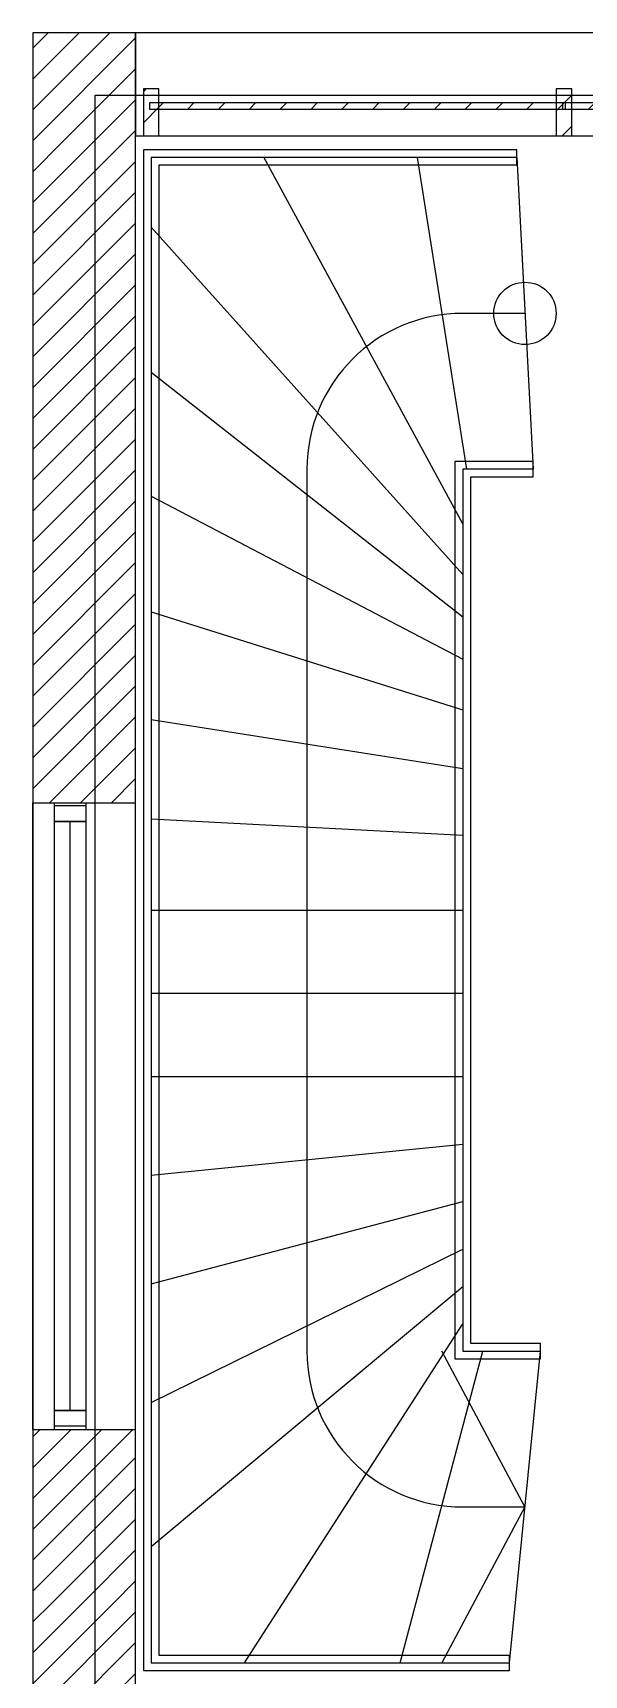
# Model space of a CAD drawing. Header units: millimetres. Extents: x -214 to 77166, y -5099 to 21069.
# Drawn here: x 8056 to 9826, y 14716 to 19985 of the extents above; entities that cross this region are included whole.
import ezdxf

# ---------------------------------------------------------------- set-up
doc = ezdxf.new("R2010")
doc.units = ezdxf.units.MM
doc.header["$MEASUREMENT"] = 0
for name, color, linetype in [('A-01SC-----', 7, 'Continuous'), ('A-01SH-----', 1, 'Continuous'), ('A-01SZ-----', 1, 'Continuous'), ('A-42-------', 1, 'Continuous')]:
    doc.layers.add(name, color=color, linetype=linetype)
pattern_1 = [(45, (0, 0), (-49.49747, 49.49747), [])]

msp = doc.modelspace()

# ---------------------------------------------------------------- hatches: boundary and pattern name
at = {"layer": 'A-01SC-----', "linetype": 'Continuous'}
h = msp.add_hatch(dxfattribs=at)
h.set_pattern_fill('BRANDSÄKRARE', color=256, style=0, pattern_type=2)
h.set_pattern_definition(pattern_1)
h.paths.add_polyline_path([(8056.2, 19985), (8056.2, 19634), (8386.2, 19634), (8386.2, 19985)])
h = msp.add_hatch(dxfattribs=at)
h.set_pattern_fill('BRANDSÄKRARE', color=256, style=0, pattern_type=2)
h.set_pattern_definition(pattern_1)
h.paths.add_polyline_path([(8386.2, 19634), (8056.2, 19634), (8056.2, 17514.8), (8126.2, 17514.8), (8226.2, 17514.8), (8386.2, 17514.8)])
h = msp.add_hatch(dxfattribs=at)
h.set_pattern_fill('BRANDSÄKRARE', color=256, style=0, pattern_type=2)
h.set_pattern_definition(pattern_1)
h.paths.add_polyline_path([(8056.2, 14947.7), (8386.2, 14947.7), (8386.2, 15504.8), (8226.2, 15504.8), (8126.2, 15504.8), (8056.2, 15504.8)])
h = msp.add_hatch(dxfattribs=at)
h.set_pattern_fill('BRANDSÄKRARE', color=256, style=0, pattern_type=2)
h.set_pattern_definition(pattern_1)
h.paths.add_polyline_path([(8386.2, 13500), (8386.2, 14947.7), (8056.2, 14947.7), (8056.2, 13500)])
at = {"layer": 'A-01SZ-----', "linetype": 'Continuous'}
h = msp.add_hatch(dxfattribs=at)
h.set_pattern_fill('BRANDSÄKRARE', color=256, style=0, pattern_type=2)
h.set_pattern_definition(pattern_1)
h.paths.add_polyline_path([(8411.1, 19805), (8411.1, 19655), (8461.1, 19655), (8461.1, 19805)])
h = msp.add_hatch(dxfattribs=at)
h.set_pattern_fill('BRANDSÄKRARE', color=256, style=0, pattern_type=2)
h.set_pattern_definition(pattern_1)
h.paths.add_polyline_path([(8431.1, 19740), (9766.1, 19740), (9766.1, 19760), (8431.1, 19760)])
h = msp.add_hatch(dxfattribs=at)
h.set_pattern_fill('BRANDSÄKRARE', color=256, style=0, pattern_type=2)
h.set_pattern_definition(pattern_1)
h.paths.add_polyline_path([(9736.1, 19805), (9736.1, 19655), (9786.1, 19655), (9786.1, 19805)])
h = msp.add_hatch(dxfattribs=at)
h.set_pattern_fill('BRANDSÄKRARE', color=256, style=0, pattern_type=2)
h.set_pattern_definition(pattern_1)
h.paths.add_polyline_path([(11091.1, 19760), (9756.1, 19760), (9756.1, 19740), (11091.1, 19740)])

# ---------------------------------------------------------------- linework, layer by layer
at = {"layer": 'A-01SC-----'}
for p, q in [((8056.2, 17514.8), (8126.2, 17514.8)), ((8126.2, 17514.8), (8226.2, 17514.8)), ((8226.2, 17514.8), (8386.2, 17514.8)), ((8056.2, 15504.8), (8126.2, 15504.8)), ((8126.2, 15504.8), (8226.2, 15504.8)), ((8226.2, 15504.8), (8386.2, 15504.8))]:
    msp.add_line(p, q, dxfattribs=at)
at = {"layer": 'A-01SC-----', "flags": 128}
for points in [[(8056.2, 19985), (8056.2, 19634)], [(8386.2, 19985), (8056.2, 19985)], [(11465.9, 19985), (8056.2, 19985)], [(8056.2, 19985), (8056.2, 14680)], [(8386.2, 19634), (8386.2, 19985)], [(11135.9, 19985), (8386.2, 19985)], [(8386.2, 19985), (8386.2, 19655)], [(8256.2, 19785), (11265.9, 19785)], [(8256.2, 14680), (8256.2, 19785)], [(8386.2, 19655), (11135.9, 19655)], [(8056.2, 19634), (8056.2, 17514.8)], [(8386.2, 17514.8), (8386.2, 19634)], [(8056.2, 15504.8), (8056.2, 14947.7)], [(8386.2, 14947.7), (8386.2, 15504.8)], [(8056.2, 14947.7), (8056.2, 13500)], [(8386.2, 13500), (8386.2, 14947.7)]]:
    msp.add_lwpolyline(points, dxfattribs=at)
at = {"layer": 'A-01SH-----'}
for p, q in [((9610, 19610), (8411.2, 19610)), ((8411.2, 19610), (8411.2, 14730.8)), ((9610, 19560), (9610, 19610)), ((9610, 19585), (8436.2, 19585)), ((8436.2, 19585), (8436.2, 14755.8)), ((8461.2, 19560), (8461.2, 14780.8)), ((9610, 19560), (8461.2, 19560)), ((8797.3, 19585), (9436.2, 18408.7)), ((8797.3, 19585), (9436.2, 18408.7)), ((9290, 19585), (9448.1, 18585)), ((9290, 19585), (9448.1, 18585)), ((9610, 19585), (9662.4, 18585)), ((9610, 19585), (9662.4, 18585)), ((9610, 19585), (9662.4, 18585)), ((8436.2, 19361.3), (9436.2, 18246.8)), ((8436.2, 19361.3), (9436.2, 18246.8)), ((9636.2, 19085), (9436.2, 19085)), ((8436.2, 18896.4), (9436.2, 18111)), ((8436.2, 18896.4), (9436.2, 18111)), ((9636.2, 18610), (9411.2, 18610)), ((9411.2, 18610), (9411.2, 15730.8)), ((9662.4, 18610), (9636.2, 18610)), ((9662.4, 18560), (9662.4, 18610)), ((8936.2, 18585), (8936.2, 15755.8)), ((9662.4, 18585), (9436.2, 18585)), ((9436.2, 18585), (9436.2, 15755.8)), ((9461.2, 18560), (9461.2, 15780.8)), ((9636.2, 18560), (9461.2, 18560)), ((9662.4, 18560), (9636.2, 18560)), ((8436.2, 18498.9), (9436.2, 17975.3)), ((8436.2, 18498.9), (9436.2, 17975.3)), ((8436.2, 18127.5), (9436.2, 17813.3)), ((8436.2, 18127.5), (9436.2, 17813.3)), ((8436.2, 17782.3), (9436.2, 17625.2)), ((8436.2, 17782.3), (9436.2, 17625.2)), ((8436.2, 17463.2), (9436.2, 17410.9)), ((8436.2, 17463.2), (9436.2, 17410.9)), ((8436.2, 17170.4), (9436.2, 17170.4)), ((8436.2, 17170.4), (9436.2, 17170.4)), ((8436.2, 16903.7), (9436.2, 16903.7)), ((8436.2, 16903.7), (9436.2, 16903.7)), ((8436.2, 16637.1), (9436.2, 16637.1)), ((8436.2, 16637.1), (9436.2, 16637.1)), ((8436.2, 16320.7), (9436.2, 16420.1)), ((8436.2, 16320.7), (9436.2, 16420.1)), ((8436.2, 15972), (9436.2, 16235.4)), ((8436.2, 15972), (9436.2, 16235.4)), ((8436.2, 15591), (9436.2, 16083.1)), ((8436.2, 15591), (9436.2, 16083.1)), ((8436.2, 15129.5), (9436.2, 15963.1)), ((8436.2, 15129.5), (9436.2, 15963.1)), ((8736.2, 14755.8), (9436.2, 15843.1)), ((8736.2, 14755.8), (9436.2, 15843.1)), ((9235.9, 14755.8), (9501.2, 15755.8)), ((9235.9, 14755.8), (9501.2, 15755.8)), ((9636.2, 15255.8), (9369.6, 15755.8)), ((9436.2, 15755.8), (9685.9, 15755.8)), ((9461.2, 15780.8), (9636.2, 15780.8)), ((9586.5, 14755.8), (9685.9, 15755.8)), ((9586.5, 14755.8), (9685.9, 15755.8)), ((9636.2, 15780.8), (9685.9, 15780.8)), ((9685.9, 15730.8), (9685.9, 15780.8)), ((9411.2, 15730.8), (9636.2, 15730.8)), ((9636.2, 15730.8), (9685.9, 15730.8)), ((9636.2, 15255.8), (9369.6, 14755.8)), ((9436.2, 15255.8), (9636.2, 15255.8)), ((8436.2, 14755.8), (9586.5, 14755.8)), ((8461.2, 14780.8), (9586.5, 14780.8)), ((9586.5, 14730.8), (9586.5, 14780.8)), ((8411.2, 14730.8), (9586.5, 14730.8))]:
    msp.add_line(p, q, dxfattribs=at)
msp.add_circle((9636.2, 19085), 100, dxfattribs=at)
for centre, start, end in [((9436.2, 18585), 90, 180), ((9436.2, 15755.8), 180, 270)]:
    msp.add_arc(centre, 500, start, end, dxfattribs=at)
at = {"layer": 'A-01SZ-----'}
for p, q in [((8411.1, 19805), (8411.1, 19655)), ((8461.1, 19805), (8411.1, 19805)), ((9766.1, 19760), (8431.1, 19760)), ((8431.1, 19760), (8431.1, 19740)), ((8461.1, 19655), (8461.1, 19805)), ((9736.1, 19805), (9736.1, 19655)), ((9786.1, 19805), (9736.1, 19805)), ((11091.1, 19760), (9756.1, 19760)), ((9756.1, 19760), (9756.1, 19740)), ((9766.1, 19740), (9766.1, 19760)), ((9786.1, 19655), (9786.1, 19805)), ((8431.1, 19740), (9766.1, 19740)), ((9756.1, 19740), (11091.1, 19740)), ((8411.1, 19655), (8461.1, 19655)), ((9736.1, 19655), (9786.1, 19655))]:
    msp.add_line(p, q, dxfattribs=at)
at = {"layer": 'A-42-------'}
for p, q in [((8056.2, 15504.8), (8056.2, 17514.8)), ((8126.2, 17454.8), (8126.2, 17514.8)), ((8126.2, 17514.8), (8226.2, 17514.8)), ((8226.2, 17504.8), (8126.2, 17504.8)), ((8226.2, 17514.8), (8226.2, 17454.8)), ((8386.2, 15504.8), (8386.2, 17514.8)), ((8126.2, 17454.8), (8176.2, 17454.8)), ((8126.2, 15564.8), (8126.2, 17454.8)), ((8176.2, 17454.8), (8126.2, 17454.8)), ((8176.2, 17454.8), (8226.2, 17454.8)), ((8226.2, 17454.8), (8176.2, 17454.8)), ((8176.2, 15564.8), (8176.2, 17454.8)), ((8226.2, 17454.8), (8226.2, 15564.8)), ((8176.2, 15564.8), (8126.2, 15564.8)), ((8126.2, 15504.8), (8126.2, 15564.8)), ((8126.2, 15564.8), (8176.2, 15564.8)), ((8226.2, 15564.8), (8176.2, 15564.8)), ((8176.2, 15564.8), (8226.2, 15564.8)), ((8226.2, 15564.8), (8226.2, 15504.8)), ((8226.2, 15514.8), (8126.2, 15514.8)), ((8126.2, 15504.8), (8226.2, 15504.8))]:
    msp.add_line(p, q, dxfattribs=at)

doc.saveas('drawing.dxf')
